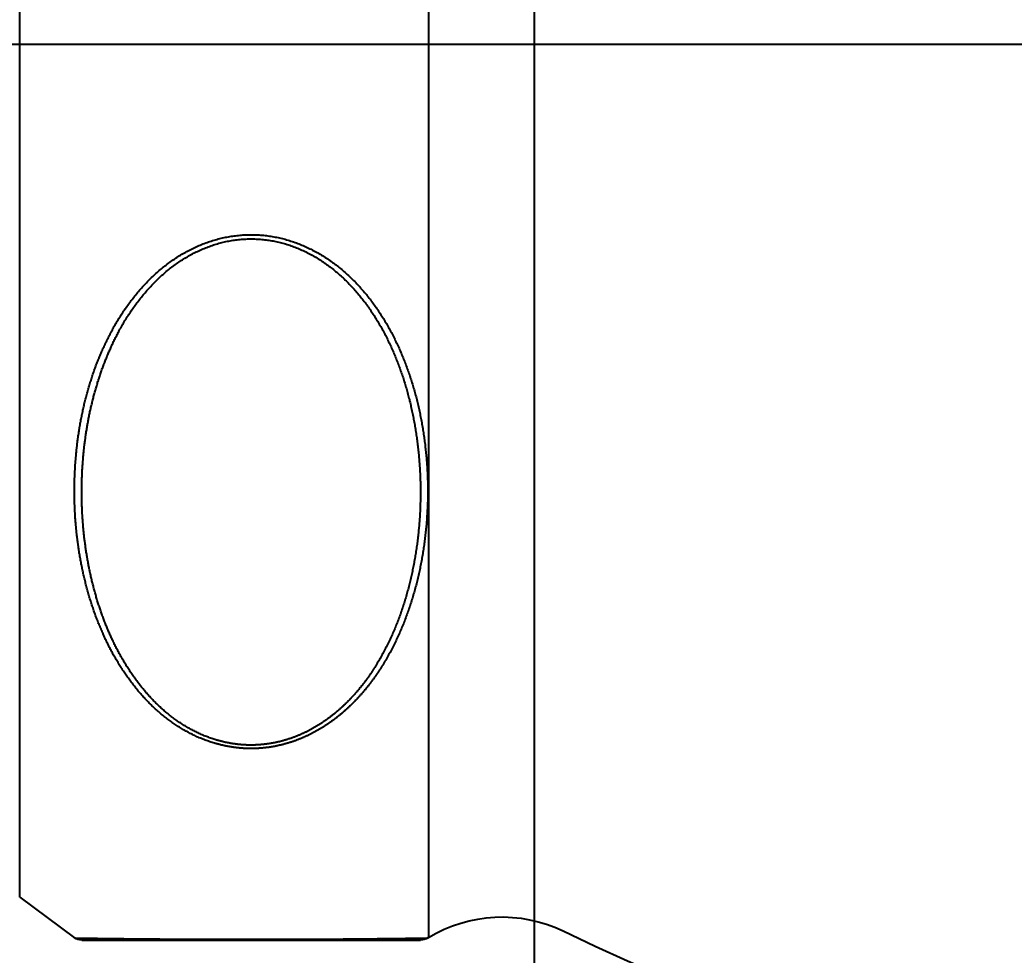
# Model space of a CAD drawing. Header units: millimetres. Extents: x 0 to 5600, y -67 to 2530.
# Drawn here: x 4110.38 to 4132.03, y 910.37 to 930.73 of the extents above; entities that cross this region are included whole.
import ezdxf
from ezdxf.lldxf.tags import DXFTag

# ---------------------------------------------------------------- set-up
doc = ezdxf.new("R2010")
doc.units = ezdxf.units.MM
for name, color, linetype in [('내부선 및 부속', 4, 'Continuous'), ('중심선', 1, 'DASHED'), ('치수선', 7, 'Continuous')]:
    doc.layers.add(name, color=color, linetype=linetype)
doc.styles.add('____', font='')
doc.styles.get('____').set_extended_font_data('굴림')
tags = doc.linetypes.add('DASHDOT', pattern=[70, 31, -13, 13, -13]).pattern_tags.tags
tags[10:11] = [DXFTag(74, 4), DXFTag(75, 0), DXFTag(340, '0'), DXFTag(46, 0.0), DXFTag(50, 0.0), DXFTag(44, 0.0), DXFTag(45, 0.0)]
tags[8:9] = [DXFTag(74, 4), DXFTag(75, 0), DXFTag(340, '0'), DXFTag(46, 0.0), DXFTag(50, 0.0), DXFTag(44, 0.0), DXFTag(45, 0.0)]
tags[6:7] = [DXFTag(74, 4), DXFTag(75, 0), DXFTag(340, '0'), DXFTag(46, 0.0), DXFTag(50, 0.0), DXFTag(44, 0.0), DXFTag(45, 0.0)]
tags[4:5] = [DXFTag(74, 4), DXFTag(75, 0), DXFTag(340, '0'), DXFTag(46, 0.0), DXFTag(50, 0.0), DXFTag(44, 0.0), DXFTag(45, 0.0)]
tags = doc.linetypes.add('DASHED', pattern=[25.72, 12.86, -12.86]).pattern_tags.tags
tags[6:7] = [DXFTag(74, 4), DXFTag(75, 0), DXFTag(340, '0'), DXFTag(46, 0.0), DXFTag(50, 0.0), DXFTag(44, 0.0), DXFTag(45, 0.0)]
tags[4:5] = [DXFTag(74, 4), DXFTag(75, 0), DXFTag(340, '0'), DXFTag(46, 0.0), DXFTag(50, 0.0), DXFTag(44, 0.0), DXFTag(45, 0.0)]
doc.dimstyles.new('MSADIM', dxfattribs={"dimtxt": 33, "dimasz": 17, "dimexe": 10, "dimexo": 7.5, "dimgap": 10, "dimtad": 0, "dimtih": 1, "dimtoh": 1, "dimdec": 0, "dimzin": 1, "dimdsep": 46, "dimtxsty": '____', "dimcen": 11.25, "dimadec": 0, "dimazin": 0, "dimtfac": 1, "dimtdec": 0, "dimtix": 1, "dimtmove": 0, "dimatfit": 3, "dimfxl": 1, "dimtolj": 1, "dimtzin": 1, "dimarcsym": 0})

# ---------------------------------------------------------------- blocks, each defined once
blk = doc.blocks.new('*D10')
at = {"layer": '치수선', "color": 0, "linetype": 'Continuous', "lineweight": -2, "transparency": 16777216}
for p, q in [((3996.713, 930.2), (3855.18, 930.2)), ((3865.18, 913.2), (3865.18, 603.033)), ((3865.18, 247.2), (3865.18, 557.367)), ((4163.713, 230.2), (3855.18, 230.2))]:
    blk.add_line(p, q, dxfattribs=at)
at = {"layer": '치수선', "color": 0, "linetype": 'Continuous', "transparency": 16777216}
for points in [[(3862.347, 913.2), (3868.014, 913.2), (3865.18, 930.2)], [(3862.347, 247.2), (3868.014, 247.2), (3865.18, 230.2)]]:
    blk.add_solid(points, dxfattribs=at)
at = {"layer": '치수선', "color": 0, "linetype": 'Continuous', "transparency": 16777216, "insert": (3865.18, 580.2), "char_height": 25, "attachment_point": 5, "style": '____'}
blk.add_mtext('\\A1;700', dxfattribs=at)

msp = doc.modelspace()

# ---------------------------------------------------------------- linework, layer by layer
at = {"layer": '내부선 및 부속', "linetype": 'Continuous'}
for p, q in [((4119.279, 949.651), (4119.279, 910.75)), ((4110.384, 911.629), (4110.384, 948.771)), ((4121.576, 933.505), (4121.576, 897.864)), ((4110.384, 911.629), (4111.571, 910.74)), ((4111.571, 910.74), (4111.731, 910.738)), ((4111.731, 910.738), (4111.943, 910.734)), ((4118.908, 910.735), (4119.165, 910.739)), ((4119.165, 910.739), (4119.263, 910.74)), ((4119.263, 910.74), (4119.279, 910.75)), ((4111.73, 910.696), (4119.104, 910.696))]:
    msp.add_line(p, q, dxfattribs=at)
at = {"layer": '내부선 및 부속', "linetype": 'Continuous', "flags": 128}
for points in [[(4112.424, 924.03), (4112.44, 924.057), (4112.456, 924.085), (4112.472, 924.113), (4112.488, 924.14), (4112.504, 924.167), (4112.521, 924.195), (4112.538, 924.222), (4112.554, 924.249), (4112.571, 924.276), (4112.589, 924.303), (4112.606, 924.33), (4112.623, 924.356), (4112.641, 924.383), (4112.659, 924.409), (4112.677, 924.436), (4112.695, 924.462), (4112.713, 924.488), (4112.732, 924.514), (4112.751, 924.54), (4112.77, 924.566), (4112.789, 924.591), (4112.808, 924.617), (4112.827, 924.642), (4112.847, 924.667), (4112.867, 924.692), (4112.886, 924.717), (4112.907, 924.742), (4112.927, 924.767), (4112.947, 924.791), (4112.968, 924.816), (4112.989, 924.84), (4113.01, 924.864), (4113.031, 924.888), (4113.052, 924.911), (4113.074, 924.935), (4113.095, 924.959), (4113.117, 924.982), (4113.139, 925.005), (4113.162, 925.028), (4113.184, 925.051), (4113.207, 925.073), (4113.229, 925.096), (4113.252, 925.118), (4113.275, 925.14), (4113.299, 925.162), (4113.322, 925.183), (4113.346, 925.205), (4113.37, 925.226), (4113.394, 925.247), (4113.418, 925.268), (4113.442, 925.289), (4113.467, 925.309), (4113.491, 925.329), (4113.516, 925.349), (4113.541, 925.369), (4113.567, 925.389), (4113.592, 925.408), (4113.618, 925.427), (4113.643, 925.446), (4113.669, 925.465), (4113.695, 925.483), (4113.722, 925.501), (4113.748, 925.519), (4113.775, 925.537), (4113.801, 925.555), (4113.828, 925.572), (4113.855, 925.589), (4113.883, 925.606), (4113.91, 925.622), (4113.938, 925.638), (4113.965, 925.654), (4113.993, 925.67), (4114.021, 925.685), (4114.05, 925.7), (4114.078, 925.715), (4114.106, 925.73), (4114.135, 925.744), (4114.164, 925.758), (4114.193, 925.772), (4114.222, 925.785), (4114.251, 925.798), (4114.28, 925.811), (4114.31, 925.823), (4114.339, 925.836), (4114.369, 925.848), (4114.399, 925.859), (4114.429, 925.87), (4114.459, 925.881), (4114.489, 925.892), (4114.519, 925.902), (4114.55, 925.912), (4114.58, 925.922), (4114.611, 925.931), (4114.642, 925.94), (4114.672, 925.948), (4114.703, 925.957), (4114.734, 925.965), (4114.766, 925.972), (4114.797, 925.979), (4114.828, 925.986), (4114.828, 925.986), (4114.859, 925.993), (4114.891, 925.999), (4114.922, 926.005), (4114.954, 926.01), (4114.986, 926.015), (4115.017, 926.02), (4115.049, 926.024), (4115.081, 926.028), (4115.113, 926.032), (4115.145, 926.035), (4115.176, 926.038), (4115.208, 926.041), (4115.24, 926.043), (4115.272, 926.045), (4115.304, 926.047), (4115.336, 926.048), (4115.368, 926.048), (4115.4, 926.049), (4115.432, 926.049), (4115.464, 926.049), (4115.496, 926.048), (4115.528, 926.047), (4115.56, 926.045), (4115.592, 926.044), (4115.624, 926.041), (4115.656, 926.039), (4115.688, 926.036), (4115.72, 926.033), (4115.752, 926.029), (4115.784, 926.025), (4115.815, 926.021), (4115.847, 926.016), (4115.878, 926.011), (4115.91, 926.005), (4115.941, 925.999), (4115.973, 925.993), (4116.004, 925.987), (4116.036, 925.98), (4116.067, 925.973), (4116.098, 925.965), (4116.129, 925.957), (4116.16, 925.949), (4116.191, 925.94), (4116.221, 925.931), (4116.252, 925.922), (4116.283, 925.912), (4116.313, 925.902), (4116.343, 925.892), (4116.374, 925.882), (4116.404, 925.871), (4116.434, 925.86), (4116.464, 925.848), (4116.493, 925.836), (4116.523, 925.824), (4116.553, 925.812), (4116.582, 925.799), (4116.611, 925.786), (4116.64, 925.773), (4116.669, 925.759), (4116.698, 925.745), (4116.727, 925.731), (4116.755, 925.716), (4116.783, 925.701), (4116.812, 925.686), (4116.84, 925.671), (4116.867, 925.655), (4116.895, 925.639), (4116.923, 925.623), (4116.95, 925.607), (4116.977, 925.59), (4117.004, 925.573), (4117.031, 925.556), (4117.058, 925.538), (4117.085, 925.521), (4117.111, 925.503), (4117.137, 925.484), (4117.164, 925.466), (4117.19, 925.447), (4117.215, 925.428), (4117.241, 925.409), (4117.266, 925.39), (4117.292, 925.37), (4117.317, 925.351), (4117.342, 925.33), (4117.366, 925.31), (4117.391, 925.29), (4117.415, 925.269), (4117.439, 925.248), (4117.463, 925.227), (4117.487, 925.206), (4117.511, 925.185), (4117.534, 925.163), (4117.558, 925.141), (4117.581, 925.119), (4117.604, 925.097), (4117.627, 925.075), (4117.649, 925.052), (4117.672, 925.029), (4117.694, 925.006), (4117.716, 924.983), (4117.716, 924.983), (4117.738, 924.96), (4117.759, 924.937), (4117.781, 924.913), (4117.802, 924.889), (4117.823, 924.865), (4117.844, 924.841), (4117.865, 924.817), (4117.886, 924.793), (4117.906, 924.768), (4117.927, 924.744), (4117.947, 924.719), (4117.967, 924.694), (4117.986, 924.669), (4118.006, 924.644), (4118.025, 924.618), (4118.045, 924.593), (4118.064, 924.567), (4118.083, 924.542), (4118.101, 924.516), (4118.12, 924.49), (4118.138, 924.464), (4118.156, 924.438), (4118.174, 924.411), (4118.192, 924.385), (4118.21, 924.358), (4118.227, 924.332), (4118.245, 924.305), (4118.262, 924.278), (4118.279, 924.251), (4118.296, 924.224), (4118.312, 924.197), (4118.329, 924.169), (4118.345, 924.142), (4118.362, 924.115), (4118.378, 924.087), (4118.393, 924.059), (4118.409, 924.032), (4118.425, 924.004), (4118.44, 923.976), (4118.455, 923.948), (4118.47, 923.92), (4118.485, 923.891), (4118.5, 923.863), (4118.514, 923.835), (4118.529, 923.806), (4118.543, 923.778), (4118.557, 923.749), (4118.571, 923.72), (4118.585, 923.692), (4118.598, 923.663), (4118.612, 923.634), (4118.625, 923.605), (4118.638, 923.576), (4118.651, 923.547), (4118.664, 923.518), (4118.677, 923.488), (4118.69, 923.459), (4118.702, 923.43), (4118.714, 923.4), (4118.726, 923.371), (4118.738, 923.341), (4118.75, 923.311), (4118.762, 923.282), (4118.773, 923.252), (4118.785, 923.222), (4118.796, 923.192), (4118.807, 923.162), (4118.818, 923.132), (4118.829, 923.102), (4118.839, 923.072), (4118.85, 923.042), (4118.86, 923.012), (4118.87, 922.981), (4118.881, 922.951), (4118.89, 922.921), (4118.9, 922.89), (4118.91, 922.86), (4118.919, 922.829), (4118.929, 922.799), (4118.938, 922.768), (4118.947, 922.738), (4118.956, 922.707), (4118.965, 922.676), (4118.974, 922.645), (4118.982, 922.615), (4118.991, 922.584), (4118.999, 922.553), (4119.007, 922.522), (4119.015, 922.491), (4119.023, 922.46), (4119.031, 922.429), (4119.038, 922.398), (4119.046, 922.367), (4119.053, 922.336), (4119.06, 922.305), (4119.067, 922.273), (4119.074, 922.242), (4119.081, 922.211), (4119.088, 922.18), (4119.094, 922.148), (4119.094, 922.148), (4119.101, 922.117), (4119.107, 922.086), (4119.113, 922.054), (4119.119, 922.023), (4119.125, 921.992), (4119.131, 921.96), (4119.137, 921.929), (4119.142, 921.897), (4119.148, 921.866), (4119.153, 921.834), (4119.158, 921.803), (4119.163, 921.771), (4119.168, 921.74), (4119.173, 921.708), (4119.177, 921.676), (4119.182, 921.645), (4119.186, 921.613), (4119.191, 921.581), (4119.195, 921.55), (4119.199, 921.518), (4119.203, 921.486), (4119.206, 921.455), (4119.21, 921.423), (4119.214, 921.391), (4119.217, 921.36), (4119.22, 921.328), (4119.224, 921.296), (4119.227, 921.264), (4119.23, 921.233), (4119.232, 921.201), (4119.235, 921.169), (4119.238, 921.137), (4119.24, 921.105), (4119.242, 921.074), (4119.245, 921.042), (4119.247, 921.01), (4119.249, 920.978), (4119.25, 920.946), (4119.252, 920.914), (4119.254, 920.882), (4119.255, 920.851), (4119.257, 920.819), (4119.258, 920.787), (4119.259, 920.755), (4119.26, 920.723), (4119.261, 920.691), (4119.262, 920.659), (4119.262, 920.627), (4119.263, 920.595), (4119.263, 920.564), (4119.263, 920.532), (4119.263, 920.5), (4119.264, 920.468), (4119.263, 920.436), (4119.263, 920.404), (4119.263, 920.372), (4119.263, 920.34), (4119.262, 920.308), (4119.261, 920.277), (4119.261, 920.245), (4119.26, 920.213), (4119.259, 920.181), (4119.257, 920.149), (4119.256, 920.117), (4119.255, 920.085), (4119.253, 920.053), (4119.252, 920.022), (4119.25, 919.99), (4119.248, 919.958), (4119.246, 919.926), (4119.244, 919.894), (4119.242, 919.862), (4119.24, 919.831), (4119.237, 919.799), (4119.235, 919.767), (4119.232, 919.735), (4119.229, 919.703), (4119.226, 919.672), (4119.223, 919.64), (4119.22, 919.608), (4119.217, 919.576), (4119.213, 919.545), (4119.21, 919.513), (4119.206, 919.481), (4119.202, 919.45), (4119.199, 919.418), (4119.194, 919.386), (4119.19, 919.355), (4119.186, 919.323), (4119.182, 919.291), (4119.177, 919.26), (4119.173, 919.228), (4119.168, 919.197), (4119.163, 919.165), (4119.158, 919.134), (4119.153, 919.102), (4119.147, 919.071), (4119.142, 919.039), (4119.136, 919.008), (4119.131, 918.976), (4119.131, 918.976), (4119.125, 918.945), (4119.119, 918.914), (4119.113, 918.882), (4119.107, 918.851), (4119.101, 918.82), (4119.094, 918.788), (4119.088, 918.757), (4119.081, 918.726), (4119.074, 918.695), (4119.067, 918.664), (4119.06, 918.632), (4119.053, 918.601), (4119.046, 918.57), (4119.038, 918.539), (4119.03, 918.508), (4119.023, 918.477), (4119.015, 918.446), (4119.007, 918.415), (4118.999, 918.384), (4118.99, 918.353), (4118.982, 918.322), (4118.973, 918.292), (4118.965, 918.261), (4118.956, 918.23), (4118.947, 918.199), (4118.938, 918.168), (4118.929, 918.138), (4118.919, 918.107), (4118.91, 918.077), (4118.9, 918.046), (4118.89, 918.016), (4118.881, 917.985), (4118.87, 917.955), (4118.86, 917.924), (4118.85, 917.894), (4118.839, 917.864), (4118.829, 917.833), (4118.818, 917.803), (4118.807, 917.773), (4118.796, 917.743), (4118.785, 917.713), (4118.774, 917.683), (4118.762, 917.653), (4118.75, 917.623), (4118.739, 917.594), (4118.727, 917.564), (4118.715, 917.534), (4118.702, 917.505), (4118.69, 917.475), (4118.678, 917.446), (4118.665, 917.416), (4118.652, 917.387), (4118.639, 917.358), (4118.626, 917.329), (4118.613, 917.3), (4118.599, 917.271), (4118.586, 917.242), (4118.572, 917.213), (4118.558, 917.184), (4118.544, 917.155), (4118.53, 917.127), (4118.516, 917.098), (4118.501, 917.07), (4118.486, 917.041), (4118.472, 917.013), (4118.457, 916.985), (4118.442, 916.957), (4118.426, 916.929), (4118.411, 916.901), (4118.395, 916.873), (4118.38, 916.845), (4118.364, 916.818), (4118.348, 916.79), (4118.331, 916.763), (4118.315, 916.735), (4118.298, 916.708), (4118.282, 916.681), (4118.265, 916.654), (4118.248, 916.627), (4118.248, 916.627)], [(4112.548, 923.963), (4112.563, 923.99), (4112.578, 924.018), (4112.594, 924.045), (4112.609, 924.072), (4112.625, 924.099), (4112.64, 924.125), (4112.656, 924.152), (4112.672, 924.179), (4112.689, 924.205), (4112.705, 924.232), (4112.721, 924.258), (4112.738, 924.285), (4112.755, 924.311), (4112.772, 924.337), (4112.789, 924.363), (4112.807, 924.389), (4112.824, 924.414), (4112.842, 924.44), (4112.86, 924.466), (4112.878, 924.491), (4112.896, 924.516), (4112.915, 924.541), (4112.933, 924.566), (4112.952, 924.591), (4112.971, 924.616), (4112.99, 924.641), (4113.009, 924.665), (4113.029, 924.689), (4113.048, 924.714), (4113.068, 924.738), (4113.088, 924.762), (4113.108, 924.786), (4113.128, 924.809), (4113.149, 924.833), (4113.169, 924.856), (4113.19, 924.879), (4113.211, 924.902), (4113.232, 924.925), (4113.254, 924.948), (4113.275, 924.97), (4113.297, 924.993), (4113.319, 925.015), (4113.341, 925.037), (4113.363, 925.059), (4113.386, 925.081), (4113.408, 925.102), (4113.431, 925.123), (4113.454, 925.144), (4113.477, 925.165), (4113.5, 925.186), (4113.524, 925.207), (4113.548, 925.227), (4113.571, 925.247), (4113.595, 925.267), (4113.62, 925.287), (4113.644, 925.306), (4113.668, 925.325), (4113.693, 925.344), (4113.718, 925.363), (4113.743, 925.382), (4113.768, 925.4), (4113.794, 925.418), (4113.819, 925.436), (4113.845, 925.454), (4113.871, 925.471), (4113.897, 925.488), (4113.923, 925.505), (4113.95, 925.522), (4113.976, 925.538), (4114.003, 925.554), (4114.03, 925.57), (4114.057, 925.586), (4114.084, 925.601), (4114.112, 925.616), (4114.139, 925.631), (4114.167, 925.645), (4114.195, 925.66), (4114.223, 925.674), (4114.251, 925.687), (4114.279, 925.701), (4114.307, 925.714), (4114.336, 925.726), (4114.365, 925.739), (4114.393, 925.751), (4114.422, 925.763), (4114.451, 925.774), (4114.481, 925.785), (4114.51, 925.796), (4114.539, 925.806), (4114.569, 925.817), (4114.599, 925.826), (4114.628, 925.836), (4114.658, 925.845), (4114.688, 925.854), (4114.718, 925.862), (4114.749, 925.87), (4114.779, 925.878), (4114.809, 925.885), (4114.84, 925.892), (4114.87, 925.899), (4114.87, 925.899), (4114.901, 925.905), (4114.932, 925.911), (4114.963, 925.917), (4114.993, 925.922), (4115.024, 925.927), (4115.055, 925.932), (4115.086, 925.936), (4115.117, 925.94), (4115.149, 925.943), (4115.18, 925.946), (4115.211, 925.949), (4115.242, 925.951), (4115.273, 925.953), (4115.305, 925.955), (4115.336, 925.956), (4115.367, 925.957), (4115.398, 925.957), (4115.43, 925.957), (4115.461, 925.957), (4115.492, 925.956), (4115.524, 925.955), (4115.555, 925.954), (4115.586, 925.952), (4115.617, 925.95), (4115.648, 925.947), (4115.679, 925.944), (4115.711, 925.941), (4115.742, 925.937), (4115.773, 925.933), (4115.803, 925.929), (4115.834, 925.924), (4115.865, 925.918), (4115.896, 925.913), (4115.927, 925.907), (4115.957, 925.901), (4115.988, 925.894), (4116.018, 925.887), (4116.049, 925.88), (4116.079, 925.872), (4116.109, 925.864), (4116.139, 925.855), (4116.169, 925.847), (4116.199, 925.838), (4116.229, 925.828), (4116.259, 925.818), (4116.288, 925.808), (4116.318, 925.798), (4116.347, 925.787), (4116.377, 925.776), (4116.406, 925.765), (4116.435, 925.753), (4116.464, 925.741), (4116.492, 925.729), (4116.521, 925.716), (4116.549, 925.703), (4116.578, 925.69), (4116.606, 925.676), (4116.634, 925.663), (4116.662, 925.649), (4116.69, 925.634), (4116.717, 925.619), (4116.745, 925.604), (4116.772, 925.589), (4116.799, 925.574), (4116.826, 925.558), (4116.852, 925.542), (4116.879, 925.526), (4116.906, 925.509), (4116.932, 925.492), (4116.958, 925.475), (4116.984, 925.458), (4117.01, 925.44), (4117.035, 925.422), (4117.061, 925.404), (4117.086, 925.386), (4117.111, 925.367), (4117.136, 925.349), (4117.161, 925.33), (4117.185, 925.31), (4117.21, 925.291), (4117.234, 925.271), (4117.258, 925.251), (4117.282, 925.231), (4117.306, 925.211), (4117.329, 925.19), (4117.352, 925.17), (4117.376, 925.149), (4117.399, 925.128), (4117.421, 925.107), (4117.444, 925.085), (4117.467, 925.063), (4117.489, 925.042), (4117.511, 925.02), (4117.533, 924.998), (4117.555, 924.975), (4117.576, 924.953), (4117.598, 924.93), (4117.619, 924.907), (4117.64, 924.884), (4117.661, 924.861), (4117.661, 924.861), (4117.681, 924.838), (4117.702, 924.814), (4117.722, 924.791), (4117.742, 924.767), (4117.762, 924.743), (4117.782, 924.719), (4117.802, 924.695), (4117.821, 924.671), (4117.84, 924.646), (4117.86, 924.621), (4117.879, 924.597), (4117.897, 924.572), (4117.916, 924.547), (4117.934, 924.522), (4117.953, 924.497), (4117.971, 924.471), (4117.989, 924.446), (4118.006, 924.42), (4118.024, 924.394), (4118.041, 924.369), (4118.059, 924.343), (4118.076, 924.317), (4118.093, 924.29), (4118.109, 924.264), (4118.126, 924.238), (4118.142, 924.211), (4118.159, 924.185), (4118.175, 924.158), (4118.191, 924.132), (4118.206, 924.105), (4118.222, 924.078), (4118.238, 924.051), (4118.253, 924.024), (4118.268, 923.996), (4118.283, 923.969), (4118.298, 923.942), (4118.312, 923.914), (4118.327, 923.887), (4118.341, 923.859), (4118.356, 923.831), (4118.37, 923.804), (4118.384, 923.776), (4118.397, 923.748), (4118.411, 923.72), (4118.424, 923.692), (4118.438, 923.664), (4118.451, 923.635), (4118.464, 923.607), (4118.477, 923.579), (4118.489, 923.55), (4118.502, 923.522), (4118.514, 923.493), (4118.527, 923.465), (4118.539, 923.436), (4118.551, 923.407), (4118.563, 923.379), (4118.574, 923.35), (4118.586, 923.321), (4118.597, 923.292), (4118.609, 923.263), (4118.62, 923.234), (4118.631, 923.205), (4118.642, 923.175), (4118.652, 923.146), (4118.663, 923.117), (4118.673, 923.087), (4118.684, 923.058), (4118.694, 923.029), (4118.704, 922.999), (4118.714, 922.97), (4118.724, 922.94), (4118.733, 922.91), (4118.743, 922.881), (4118.752, 922.851), (4118.761, 922.821), (4118.77, 922.791), (4118.779, 922.761), (4118.788, 922.731), (4118.797, 922.701), (4118.806, 922.671), (4118.814, 922.641), (4118.822, 922.611), (4118.83, 922.581), (4118.838, 922.551), (4118.846, 922.521), (4118.854, 922.491), (4118.862, 922.46), (4118.869, 922.43), (4118.877, 922.4), (4118.884, 922.37), (4118.891, 922.339), (4118.898, 922.309), (4118.905, 922.278), (4118.912, 922.248), (4118.919, 922.217), (4118.925, 922.187), (4118.932, 922.156), (4118.938, 922.126), (4118.944, 922.095), (4118.95, 922.065), (4118.95, 922.065), (4118.956, 922.034), (4118.962, 922.003), (4118.968, 921.973), (4118.973, 921.942), (4118.979, 921.911), (4118.984, 921.88), (4118.989, 921.85), (4118.994, 921.819), (4118.999, 921.788), (4119.004, 921.757), (4119.009, 921.726), (4119.013, 921.696), (4119.018, 921.665), (4119.022, 921.634), (4119.027, 921.603), (4119.031, 921.572), (4119.035, 921.541), (4119.039, 921.51), (4119.043, 921.479), (4119.046, 921.448), (4119.05, 921.417), (4119.053, 921.387), (4119.057, 921.356), (4119.06, 921.325), (4119.063, 921.294), (4119.066, 921.263), (4119.069, 921.232), (4119.072, 921.201), (4119.074, 921.169), (4119.077, 921.138), (4119.079, 921.107), (4119.082, 921.076), (4119.084, 921.045), (4119.086, 921.014), (4119.088, 920.983), (4119.09, 920.952), (4119.092, 920.921), (4119.093, 920.89), (4119.095, 920.859), (4119.096, 920.828), (4119.098, 920.796), (4119.099, 920.765), (4119.1, 920.734), (4119.101, 920.703), (4119.102, 920.672), (4119.102, 920.641), (4119.103, 920.61), (4119.103, 920.579), (4119.104, 920.547), (4119.104, 920.516), (4119.104, 920.485), (4119.104, 920.454), (4119.104, 920.423), (4119.104, 920.392), (4119.104, 920.361), (4119.104, 920.33), (4119.103, 920.298), (4119.102, 920.267), (4119.102, 920.236), (4119.101, 920.205), (4119.1, 920.174), (4119.099, 920.143), (4119.098, 920.112), (4119.097, 920.081), (4119.095, 920.049), (4119.094, 920.018), (4119.092, 919.987), (4119.09, 919.956), (4119.089, 919.925), (4119.087, 919.894), (4119.085, 919.863), (4119.082, 919.832), (4119.08, 919.801), (4119.078, 919.77), (4119.075, 919.739), (4119.073, 919.708), (4119.07, 919.677), (4119.067, 919.646), (4119.064, 919.615), (4119.061, 919.584), (4119.058, 919.553), (4119.055, 919.522), (4119.051, 919.491), (4119.048, 919.46), (4119.044, 919.429), (4119.04, 919.398), (4119.037, 919.367), (4119.033, 919.336), (4119.029, 919.305), (4119.024, 919.275), (4119.02, 919.244), (4119.016, 919.213), (4119.011, 919.182), (4119.006, 919.151), (4119.001, 919.12), (4118.997, 919.09), (4118.991, 919.059), (4118.986, 919.028), (4118.981, 918.998), (4118.976, 918.967), (4118.976, 918.967), (4118.97, 918.936), (4118.964, 918.906), (4118.959, 918.875), (4118.953, 918.844), (4118.947, 918.814), (4118.941, 918.783), (4118.934, 918.753), (4118.928, 918.722), (4118.921, 918.692), (4118.915, 918.661), (4118.908, 918.631), (4118.901, 918.6), (4118.894, 918.57), (4118.887, 918.54), (4118.88, 918.509), (4118.872, 918.479), (4118.865, 918.449), (4118.857, 918.418), (4118.849, 918.388), (4118.841, 918.358), (4118.833, 918.328), (4118.825, 918.298), (4118.817, 918.267), (4118.808, 918.237), (4118.8, 918.207), (4118.791, 918.177), (4118.782, 918.147), (4118.774, 918.117), (4118.764, 918.087), (4118.755, 918.057), (4118.746, 918.028), (4118.736, 917.998), (4118.727, 917.968), (4118.717, 917.938), (4118.707, 917.909), (4118.697, 917.879), (4118.687, 917.849), (4118.677, 917.82), (4118.666, 917.79), (4118.656, 917.761), (4118.645, 917.732), (4118.634, 917.702), (4118.623, 917.673), (4118.612, 917.644), (4118.601, 917.615), (4118.59, 917.586), (4118.578, 917.557), (4118.566, 917.528), (4118.554, 917.499), (4118.543, 917.47), (4118.53, 917.441), (4118.518, 917.412), (4118.506, 917.384), (4118.493, 917.355), (4118.481, 917.327), (4118.468, 917.298), (4118.455, 917.27), (4118.442, 917.242), (4118.428, 917.213), (4118.415, 917.185), (4118.401, 917.157), (4118.388, 917.129), (4118.374, 917.101), (4118.36, 917.073), (4118.345, 917.046), (4118.331, 917.018), (4118.317, 916.99), (4118.302, 916.963), (4118.287, 916.936), (4118.272, 916.908), (4118.257, 916.881), (4118.242, 916.854), (4118.226, 916.827), (4118.211, 916.8), (4118.195, 916.773), (4118.179, 916.746), (4118.163, 916.72), (4118.147, 916.693), (4118.131, 916.667), (4118.131, 916.667)], [(4114.62, 914.98), (4114.594, 914.988), (4114.568, 914.996), (4114.542, 915.004), (4114.516, 915.013), (4114.491, 915.022), (4114.465, 915.031), (4114.44, 915.04), (4114.414, 915.049), (4114.389, 915.059), (4114.364, 915.069), (4114.338, 915.079), (4114.313, 915.09), (4114.288, 915.1), (4114.263, 915.111), (4114.239, 915.122), (4114.214, 915.134), (4114.189, 915.145), (4114.165, 915.157), (4114.14, 915.169), (4114.116, 915.181), (4114.092, 915.193), (4114.068, 915.206), (4114.044, 915.219), (4114.02, 915.232), (4113.996, 915.245), (4113.972, 915.258), (4113.949, 915.272), (4113.925, 915.285), (4113.902, 915.299), (4113.879, 915.313), (4113.856, 915.328), (4113.833, 915.342), (4113.81, 915.357), (4113.787, 915.372), (4113.765, 915.387), (4113.742, 915.402), (4113.72, 915.417), (4113.697, 915.433), (4113.675, 915.449), (4113.653, 915.465), (4113.631, 915.481), (4113.61, 915.497), (4113.588, 915.513), (4113.567, 915.53), (4113.545, 915.547), (4113.524, 915.564), (4113.503, 915.581), (4113.482, 915.598), (4113.461, 915.615), (4113.44, 915.633), (4113.42, 915.65), (4113.399, 915.668), (4113.379, 915.686), (4113.358, 915.704), (4113.338, 915.722), (4113.318, 915.741), (4113.298, 915.759), (4113.279, 915.778), (4113.259, 915.797), (4113.24, 915.816), (4113.22, 915.835), (4113.201, 915.854), (4113.182, 915.873), (4113.163, 915.893), (4113.144, 915.912), (4113.125, 915.932), (4113.107, 915.952), (4113.088, 915.972), (4113.07, 915.992), (4113.052, 916.012), (4113.034, 916.032), (4113.016, 916.053), (4112.998, 916.073), (4112.98, 916.094), (4112.962, 916.115), (4112.945, 916.135), (4112.928, 916.156), (4112.91, 916.177), (4112.893, 916.199), (4112.876, 916.22), (4112.859, 916.241), (4112.843, 916.263), (4112.826, 916.284), (4112.81, 916.306), (4112.793, 916.328), (4112.777, 916.35), (4112.761, 916.372), (4112.745, 916.394), (4112.729, 916.416), (4112.713, 916.438), (4112.698, 916.461), (4112.682, 916.483), (4112.667, 916.505), (4112.652, 916.528), (4112.636, 916.551), (4112.621, 916.573), (4112.607, 916.596), (4112.592, 916.619), (4112.577, 916.642), (4112.563, 916.665), (4112.563, 916.665), (4112.548, 916.688), (4112.534, 916.711), (4112.52, 916.735), (4112.506, 916.758), (4112.492, 916.781), (4112.478, 916.805), (4112.465, 916.828), (4112.451, 916.852), (4112.438, 916.875), (4112.424, 916.899), (4112.411, 916.923), (4112.398, 916.947), (4112.385, 916.971), (4112.372, 916.995), (4112.36, 917.019), (4112.347, 917.043), (4112.335, 917.067), (4112.322, 917.091), (4112.31, 917.115), (4112.298, 917.14), (4112.286, 917.164), (4112.274, 917.188), (4112.262, 917.213), (4112.251, 917.237), (4112.239, 917.262), (4112.228, 917.286), (4112.216, 917.311), (4112.205, 917.336), (4112.194, 917.361), (4112.183, 917.385), (4112.172, 917.41), (4112.161, 917.435), (4112.151, 917.46), (4112.14, 917.485), (4112.13, 917.51), (4112.119, 917.535), (4112.109, 917.561), (4112.099, 917.586), (4112.089, 917.611), (4112.079, 917.636), (4112.069, 917.662), (4112.06, 917.687), (4112.05, 917.712), (4112.04, 917.738), (4112.031, 917.763), (4112.022, 917.789), (4112.013, 917.814), (4112.003, 917.84), (4111.994, 917.865), (4111.986, 917.891), (4111.977, 917.917), (4111.968, 917.942), (4111.96, 917.968), (4111.951, 917.994), (4111.943, 918.02), (4111.934, 918.046), (4111.926, 918.072), (4111.918, 918.097), (4111.91, 918.123), (4111.902, 918.149), (4111.895, 918.175), (4111.887, 918.201), (4111.879, 918.227), (4111.872, 918.254), (4111.864, 918.28), (4111.857, 918.306), (4111.85, 918.332), (4111.843, 918.358), (4111.836, 918.384), (4111.829, 918.411), (4111.822, 918.437), (4111.815, 918.463), (4111.809, 918.489), (4111.802, 918.516), (4111.796, 918.542), (4111.79, 918.569), (4111.783, 918.595), (4111.777, 918.621), (4111.771, 918.648), (4111.765, 918.674), (4111.759, 918.701), (4111.754, 918.727), (4111.748, 918.754), (4111.742, 918.781), (4111.737, 918.807), (4111.731, 918.834), (4111.726, 918.86), (4111.721, 918.887), (4111.716, 918.914), (4111.711, 918.94), (4111.706, 918.967), (4111.701, 918.994), (4111.696, 919.02), (4111.692, 919.047), (4111.687, 919.074), (4111.683, 919.101), (4111.678, 919.127), (4111.674, 919.154), (4111.67, 919.181), (4111.666, 919.208), (4111.666, 919.208), (4111.662, 919.235), (4111.658, 919.261), (4111.654, 919.288), (4111.65, 919.315), (4111.646, 919.342), (4111.643, 919.369), (4111.639, 919.396), (4111.636, 919.423), (4111.632, 919.45), (4111.629, 919.477), (4111.626, 919.504), (4111.623, 919.531), (4111.62, 919.558), (4111.617, 919.585), (4111.614, 919.612), (4111.612, 919.639), (4111.609, 919.666), (4111.607, 919.693), (4111.604, 919.72), (4111.602, 919.747), (4111.6, 919.774), (4111.597, 919.801), (4111.595, 919.828), (4111.593, 919.855), (4111.591, 919.882), (4111.59, 919.909), (4111.588, 919.936), (4111.586, 919.963), (4111.585, 919.99), (4111.583, 920.017), (4111.582, 920.044), (4111.58, 920.071), (4111.579, 920.099), (4111.578, 920.126), (4111.577, 920.153), (4111.576, 920.18), (4111.575, 920.207), (4111.574, 920.234), (4111.574, 920.261), (4111.573, 920.288), (4111.573, 920.315), (4111.572, 920.343), (4111.572, 920.37), (4111.571, 920.397), (4111.571, 920.424), (4111.571, 920.451), (4111.571, 920.478), (4111.571, 920.505), (4111.571, 920.533), (4111.572, 920.56), (4111.572, 920.587), (4111.572, 920.614), (4111.573, 920.641), (4111.573, 920.668), (4111.574, 920.695), (4111.575, 920.722), (4111.576, 920.75), (4111.577, 920.777), (4111.578, 920.804), (4111.579, 920.831), (4111.58, 920.858), (4111.581, 920.885), (4111.582, 920.912), (4111.584, 920.939), (4111.585, 920.966), (4111.587, 920.993), (4111.589, 921.02), (4111.591, 921.048), (4111.592, 921.075), (4111.594, 921.102), (4111.597, 921.129), (4111.599, 921.156), (4111.601, 921.183), (4111.603, 921.21), (4111.606, 921.237), (4111.608, 921.264), (4111.611, 921.291), (4111.613, 921.318), (4111.616, 921.345), (4111.619, 921.372), (4111.622, 921.399), (4111.625, 921.426), (4111.628, 921.453), (4111.631, 921.48), (4111.634, 921.507), (4111.638, 921.534), (4111.641, 921.56), (4111.645, 921.587), (4111.649, 921.614), (4111.652, 921.641), (4111.656, 921.668), (4111.66, 921.695), (4111.664, 921.722), (4111.668, 921.748), (4111.672, 921.775), (4111.677, 921.802), (4111.681, 921.829), (4111.685, 921.856), (4111.69, 921.882), (4111.694, 921.909), (4111.694, 921.909), (4111.699, 921.936), (4111.704, 921.962), (4111.709, 921.989), (4111.714, 922.016), (4111.719, 922.042), (4111.724, 922.069), (4111.729, 922.096), (4111.735, 922.122), (4111.74, 922.149), (4111.746, 922.175), (4111.752, 922.202), (4111.757, 922.229), (4111.763, 922.255), (4111.769, 922.281), (4111.775, 922.308), (4111.781, 922.334), (4111.787, 922.361), (4111.794, 922.387), (4111.8, 922.414), (4111.807, 922.44), (4111.813, 922.466), (4111.82, 922.492), (4111.827, 922.519), (4111.834, 922.545), (4111.841, 922.571), (4111.848, 922.597), (4111.855, 922.624), (4111.862, 922.65), (4111.87, 922.676), (4111.877, 922.702), (4111.885, 922.728), (4111.893, 922.754), (4111.9, 922.78), (4111.908, 922.806), (4111.916, 922.832), (4111.924, 922.858), (4111.933, 922.884), (4111.941, 922.91), (4111.949, 922.936), (4111.958, 922.961), (4111.966, 922.987), (4111.975, 923.013), (4111.984, 923.039), (4111.993, 923.064), (4112.002, 923.09), (4112.011, 923.116), (4112.02, 923.141), (4112.029, 923.167), (4112.039, 923.192), (4112.048, 923.218), (4112.058, 923.243), (4112.068, 923.268), (4112.078, 923.294), (4112.088, 923.319), (4112.098, 923.344), (4112.108, 923.369), (4112.118, 923.394), (4112.129, 923.42), (4112.139, 923.445), (4112.15, 923.47), (4112.16, 923.495), (4112.171, 923.519), (4112.182, 923.544), (4112.193, 923.569), (4112.204, 923.594), (4112.216, 923.619), (4112.227, 923.643), (4112.239, 923.668), (4112.25, 923.692), (4112.262, 923.717), (4112.274, 923.741), (4112.286, 923.766), (4112.298, 923.79), (4112.31, 923.814), (4112.322, 923.838), (4112.335, 923.863), (4112.347, 923.887), (4112.36, 923.911), (4112.372, 923.935), (4112.385, 923.958), (4112.398, 923.982), (4112.411, 924.006), (4112.424, 924.03), (4112.424, 924.03)], [(4114.653, 915.054), (4114.629, 915.061), (4114.606, 915.068), (4114.583, 915.076), (4114.559, 915.084), (4114.536, 915.092), (4114.513, 915.1), (4114.49, 915.108), (4114.467, 915.117), (4114.444, 915.126), (4114.421, 915.135), (4114.399, 915.144), (4114.376, 915.154), (4114.353, 915.163), (4114.331, 915.173), (4114.308, 915.183), (4114.286, 915.193), (4114.264, 915.204), (4114.242, 915.214), (4114.219, 915.225), (4114.197, 915.236), (4114.175, 915.247), (4114.154, 915.258), (4114.132, 915.27), (4114.11, 915.282), (4114.089, 915.293), (4114.067, 915.305), (4114.046, 915.318), (4114.025, 915.33), (4114.003, 915.342), (4113.982, 915.355), (4113.961, 915.368), (4113.941, 915.381), (4113.92, 915.394), (4113.899, 915.407), (4113.879, 915.421), (4113.858, 915.434), (4113.838, 915.448), (4113.818, 915.462), (4113.798, 915.476), (4113.778, 915.49), (4113.758, 915.505), (4113.738, 915.519), (4113.718, 915.534), (4113.699, 915.549), (4113.679, 915.564), (4113.66, 915.579), (4113.64, 915.594), (4113.621, 915.609), (4113.602, 915.625), (4113.583, 915.64), (4113.564, 915.656), (4113.546, 915.672), (4113.527, 915.688), (4113.509, 915.704), (4113.49, 915.72), (4113.472, 915.736), (4113.454, 915.753), (4113.436, 915.77), (4113.418, 915.786), (4113.4, 915.803), (4113.382, 915.82), (4113.364, 915.837), (4113.347, 915.854), (4113.329, 915.872), (4113.312, 915.889), (4113.295, 915.906), (4113.278, 915.924), (4113.261, 915.942), (4113.244, 915.96), (4113.227, 915.978), (4113.211, 915.996), (4113.194, 916.014), (4113.178, 916.032), (4113.161, 916.05), (4113.145, 916.069), (4113.129, 916.087), (4113.113, 916.106), (4113.097, 916.124), (4113.081, 916.143), (4113.066, 916.162), (4113.05, 916.181), (4113.035, 916.2), (4113.019, 916.219), (4113.004, 916.238), (4112.989, 916.258), (4112.974, 916.277), (4112.959, 916.297), (4112.944, 916.316), (4112.929, 916.336), (4112.915, 916.355), (4112.9, 916.375), (4112.886, 916.395), (4112.872, 916.415), (4112.857, 916.435), (4112.843, 916.455), (4112.829, 916.475), (4112.815, 916.495), (4112.802, 916.516), (4112.788, 916.536), (4112.774, 916.557), (4112.774, 916.557), (4112.761, 916.577), (4112.748, 916.598), (4112.734, 916.618), (4112.721, 916.639), (4112.708, 916.66), (4112.695, 916.681), (4112.682, 916.701), (4112.67, 916.722), (4112.657, 916.743), (4112.644, 916.765), (4112.632, 916.786), (4112.62, 916.807), (4112.607, 916.828), (4112.595, 916.849), (4112.583, 916.871), (4112.571, 916.892), (4112.559, 916.914), (4112.548, 916.935), (4112.536, 916.957), (4112.524, 916.978), (4112.513, 917), (4112.501, 917.022), (4112.49, 917.044), (4112.479, 917.065), (4112.468, 917.087), (4112.457, 917.109), (4112.446, 917.131), (4112.435, 917.153), (4112.424, 917.175), (4112.414, 917.198), (4112.403, 917.22), (4112.393, 917.242), (4112.382, 917.264), (4112.372, 917.287), (4112.362, 917.309), (4112.352, 917.331), (4112.342, 917.354), (4112.332, 917.376), (4112.322, 917.399), (4112.313, 917.421), (4112.303, 917.444), (4112.293, 917.467), (4112.284, 917.489), (4112.275, 917.512), (4112.265, 917.535), (4112.256, 917.558), (4112.247, 917.58), (4112.238, 917.603), (4112.229, 917.626), (4112.22, 917.649), (4112.212, 917.672), (4112.203, 917.695), (4112.195, 917.718), (4112.186, 917.741), (4112.178, 917.764), (4112.169, 917.787), (4112.161, 917.81), (4112.153, 917.834), (4112.145, 917.857), (4112.137, 917.88), (4112.129, 917.903), (4112.121, 917.927), (4112.114, 917.95), (4112.106, 917.973), (4112.098, 917.997), (4112.091, 918.02), (4112.084, 918.043), (4112.076, 918.067), (4112.069, 918.09), (4112.062, 918.114), (4112.055, 918.137), (4112.048, 918.161), (4112.041, 918.184), (4112.034, 918.208), (4112.028, 918.232), (4112.021, 918.255), (4112.014, 918.279), (4112.008, 918.303), (4112.002, 918.326), (4111.995, 918.35), (4111.989, 918.374), (4111.983, 918.397), (4111.977, 918.421), (4111.971, 918.445), (4111.965, 918.469), (4111.959, 918.493), (4111.953, 918.516), (4111.948, 918.54), (4111.942, 918.564), (4111.936, 918.588), (4111.931, 918.612), (4111.926, 918.636), (4111.92, 918.66), (4111.915, 918.684), (4111.91, 918.708), (4111.905, 918.732), (4111.9, 918.756), (4111.895, 918.78), (4111.89, 918.804), (4111.885, 918.828), (4111.885, 918.828), (4111.881, 918.852), (4111.876, 918.876), (4111.871, 918.9), (4111.867, 918.924), (4111.863, 918.949), (4111.858, 918.973), (4111.854, 918.997), (4111.85, 919.021), (4111.846, 919.045), (4111.842, 919.069), (4111.838, 919.094), (4111.834, 919.118), (4111.83, 919.142), (4111.826, 919.166), (4111.823, 919.191), (4111.819, 919.215), (4111.816, 919.239), (4111.812, 919.263), (4111.809, 919.288), (4111.806, 919.312), (4111.802, 919.336), (4111.799, 919.361), (4111.796, 919.385), (4111.793, 919.409), (4111.79, 919.434), (4111.787, 919.458), (4111.784, 919.482), (4111.782, 919.507), (4111.779, 919.531), (4111.776, 919.556), (4111.774, 919.58), (4111.771, 919.604), (4111.769, 919.629), (4111.767, 919.653), (4111.765, 919.678), (4111.762, 919.702), (4111.76, 919.727), (4111.758, 919.751), (4111.756, 919.775), (4111.755, 919.8), (4111.753, 919.824), (4111.751, 919.849), (4111.749, 919.873), (4111.748, 919.898), (4111.746, 919.922), (4111.745, 919.947), (4111.743, 919.971), (4111.742, 919.996), (4111.741, 920.02), (4111.74, 920.045), (4111.739, 920.069), (4111.737, 920.094), (4111.737, 920.118), (4111.736, 920.143), (4111.735, 920.167), (4111.734, 920.192), (4111.733, 920.216), (4111.733, 920.241), (4111.732, 920.265), (4111.732, 920.29), (4111.731, 920.314), (4111.731, 920.339), (4111.731, 920.364), (4111.73, 920.388), (4111.73, 920.413), (4111.73, 920.437), (4111.73, 920.462), (4111.73, 920.486), (4111.73, 920.511), (4111.731, 920.535), (4111.731, 920.56), (4111.731, 920.584), (4111.732, 920.609), (4111.732, 920.633), (4111.733, 920.658), (4111.733, 920.682), (4111.734, 920.707), (4111.735, 920.731), (4111.736, 920.756), (4111.737, 920.78), (4111.738, 920.805), (4111.739, 920.83), (4111.74, 920.854), (4111.741, 920.879), (4111.742, 920.903), (4111.743, 920.928), (4111.745, 920.952), (4111.746, 920.976), (4111.748, 921.001), (4111.749, 921.025), (4111.751, 921.05), (4111.753, 921.074), (4111.755, 921.099), (4111.757, 921.123), (4111.759, 921.148), (4111.761, 921.172), (4111.763, 921.197), (4111.765, 921.221), (4111.767, 921.245), (4111.769, 921.27), (4111.769, 921.27), (4111.772, 921.294), (4111.774, 921.319), (4111.777, 921.343), (4111.779, 921.368), (4111.782, 921.392), (4111.785, 921.416), (4111.787, 921.441), (4111.79, 921.465), (4111.793, 921.489), (4111.796, 921.514), (4111.799, 921.538), (4111.803, 921.562), (4111.806, 921.587), (4111.809, 921.611), (4111.812, 921.635), (4111.816, 921.66), (4111.819, 921.684), (4111.823, 921.708), (4111.827, 921.732), (4111.83, 921.757), (4111.834, 921.781), (4111.838, 921.805), (4111.842, 921.829), (4111.846, 921.853), (4111.85, 921.878), (4111.854, 921.902), (4111.859, 921.926), (4111.863, 921.95), (4111.867, 921.974), (4111.872, 921.998), (4111.876, 922.022), (4111.881, 922.047), (4111.886, 922.071), (4111.89, 922.095), (4111.895, 922.119), (4111.9, 922.143), (4111.905, 922.167), (4111.91, 922.191), (4111.915, 922.215), (4111.921, 922.239), (4111.926, 922.263), (4111.931, 922.287), (4111.937, 922.311), (4111.942, 922.334), (4111.948, 922.358), (4111.954, 922.382), (4111.959, 922.406), (4111.965, 922.43), (4111.971, 922.454), (4111.977, 922.477), (4111.983, 922.501), (4111.989, 922.525), (4111.996, 922.549), (4112.002, 922.572), (4112.008, 922.596), (4112.015, 922.62), (4112.021, 922.643), (4112.028, 922.667), (4112.035, 922.691), (4112.042, 922.714), (4112.049, 922.738), (4112.056, 922.761), (4112.063, 922.785), (4112.07, 922.808), (4112.077, 922.832), (4112.084, 922.855), (4112.092, 922.879), (4112.099, 922.902), (4112.107, 922.926), (4112.114, 922.949), (4112.122, 922.972), (4112.13, 922.996), (4112.138, 923.019), (4112.146, 923.042), (4112.154, 923.065), (4112.162, 923.088), (4112.17, 923.112), (4112.178, 923.135), (4112.187, 923.158), (4112.195, 923.181), (4112.204, 923.204), (4112.212, 923.227), (4112.221, 923.25), (4112.23, 923.273), (4112.239, 923.296), (4112.248, 923.319), (4112.257, 923.341), (4112.266, 923.364), (4112.275, 923.387), (4112.285, 923.41), (4112.294, 923.432), (4112.304, 923.455), (4112.313, 923.477), (4112.323, 923.5), (4112.333, 923.523), (4112.343, 923.545), (4112.353, 923.567), (4112.363, 923.59), (4112.373, 923.612), (4112.383, 923.634), (4112.383, 923.634), (4112.394, 923.657), (4112.404, 923.679), (4112.415, 923.701), (4112.425, 923.723), (4112.436, 923.745), (4112.447, 923.767), (4112.458, 923.789), (4112.469, 923.811), (4112.48, 923.833), (4112.491, 923.855), (4112.502, 923.877), (4112.514, 923.898), (4112.525, 923.92), (4112.537, 923.942), (4112.548, 923.963), (4112.548, 923.963)], [(4118.248, 916.627), (4118.24, 916.615), (4118.232, 916.602), (4118.224, 916.589), (4118.215, 916.577), (4118.207, 916.565), (4118.199, 916.552), (4118.191, 916.54), (4118.182, 916.527), (4118.174, 916.515), (4118.166, 916.502), (4118.157, 916.49), (4118.149, 916.478), (4118.14, 916.466), (4118.132, 916.453), (4118.123, 916.441), (4118.115, 916.429), (4118.106, 916.417), (4118.097, 916.404), (4118.089, 916.392), (4118.08, 916.38), (4118.071, 916.368), (4118.062, 916.356), (4118.054, 916.344), (4118.045, 916.332), (4118.036, 916.32), (4118.027, 916.308), (4118.018, 916.296), (4118.009, 916.284), (4118, 916.272), (4117.99, 916.261), (4117.981, 916.249), (4117.972, 916.237), (4117.963, 916.225), (4117.953, 916.214), (4117.944, 916.202), (4117.935, 916.19), (4117.925, 916.179), (4117.916, 916.167), (4117.906, 916.155), (4117.897, 916.144), (4117.887, 916.132), (4117.878, 916.121), (4117.868, 916.11), (4117.858, 916.098), (4117.849, 916.087), (4117.839, 916.075), (4117.829, 916.064), (4117.819, 916.053), (4117.81, 916.042), (4117.8, 916.03), (4117.79, 916.019), (4117.78, 916.008), (4117.77, 915.997), (4117.76, 915.986), (4117.749, 915.975), (4117.739, 915.964), (4117.729, 915.953), (4117.719, 915.942), (4117.709, 915.931), (4117.698, 915.92), (4117.688, 915.909), (4117.678, 915.899), (4117.667, 915.888), (4117.657, 915.877), (4117.646, 915.867), (4117.636, 915.856), (4117.625, 915.845), (4117.614, 915.835), (4117.604, 915.824), (4117.593, 915.814), (4117.582, 915.803), (4117.572, 915.793), (4117.561, 915.783), (4117.55, 915.772), (4117.539, 915.762), (4117.528, 915.752), (4117.517, 915.742), (4117.506, 915.731), (4117.495, 915.721), (4117.484, 915.711), (4117.473, 915.701), (4117.461, 915.691), (4117.45, 915.681), (4117.439, 915.671), (4117.428, 915.662), (4117.416, 915.652), (4117.405, 915.642), (4117.394, 915.632), (4117.382, 915.623), (4117.371, 915.613), (4117.359, 915.603), (4117.348, 915.594), (4117.336, 915.584), (4117.324, 915.575), (4117.313, 915.566), (4117.301, 915.556), (4117.289, 915.547), (4117.277, 915.538), (4117.266, 915.528), (4117.254, 915.519), (4117.254, 915.519), (4117.242, 915.51), (4117.23, 915.501), (4117.218, 915.492), (4117.206, 915.483), (4117.194, 915.474), (4117.182, 915.465), (4117.17, 915.457), (4117.158, 915.448), (4117.145, 915.439), (4117.133, 915.43), (4117.121, 915.422), (4117.109, 915.413), (4117.096, 915.405), (4117.084, 915.396), (4117.071, 915.388), (4117.059, 915.38), (4117.047, 915.371), (4117.034, 915.363), (4117.022, 915.355), (4117.009, 915.347), (4116.996, 915.339), (4116.984, 915.331), (4116.971, 915.323), (4116.958, 915.315), (4116.946, 915.307), (4116.933, 915.3), (4116.92, 915.292), (4116.907, 915.284), (4116.894, 915.277), (4116.881, 915.269), (4116.868, 915.262), (4116.855, 915.254), (4116.842, 915.247), (4116.829, 915.24), (4116.816, 915.232), (4116.803, 915.225), (4116.79, 915.218), (4116.777, 915.211), (4116.764, 915.204), (4116.75, 915.197), (4116.737, 915.19), (4116.724, 915.184), (4116.71, 915.177), (4116.697, 915.17), (4116.684, 915.164), (4116.67, 915.157), (4116.657, 915.151), (4116.643, 915.144), (4116.63, 915.138), (4116.616, 915.131), (4116.603, 915.125), (4116.589, 915.119), (4116.575, 915.113), (4116.562, 915.107), (4116.548, 915.101), (4116.534, 915.095), (4116.52, 915.089), (4116.507, 915.084), (4116.493, 915.078), (4116.479, 915.072), (4116.465, 915.067), (4116.451, 915.061), (4116.437, 915.056), (4116.423, 915.051), (4116.409, 915.045), (4116.395, 915.04), (4116.381, 915.035), (4116.367, 915.03), (4116.353, 915.025), (4116.339, 915.02), (4116.325, 915.015), (4116.311, 915.01), (4116.297, 915.006), (4116.282, 915.001), (4116.268, 914.997), (4116.254, 914.992), (4116.24, 914.988), (4116.225, 914.983), (4116.211, 914.979), (4116.197, 914.975), (4116.182, 914.971), (4116.168, 914.967), (4116.154, 914.963), (4116.139, 914.959), (4116.125, 914.955), (4116.11, 914.951), (4116.096, 914.948), (4116.081, 914.944), (4116.067, 914.941), (4116.052, 914.937), (4116.038, 914.934), (4116.023, 914.93), (4116.008, 914.927), (4115.994, 914.924), (4115.979, 914.921), (4115.965, 914.918), (4115.95, 914.915), (4115.935, 914.912), (4115.921, 914.91), (4115.906, 914.907), (4115.906, 914.907), (4115.891, 914.904), (4115.876, 914.902), (4115.862, 914.899), (4115.847, 914.897), (4115.832, 914.895), (4115.817, 914.893), (4115.803, 914.89), (4115.788, 914.888), (4115.773, 914.886), (4115.758, 914.885), (4115.743, 914.883), (4115.729, 914.881), (4115.714, 914.879), (4115.699, 914.878), (4115.684, 914.876), (4115.669, 914.875), (4115.654, 914.874), (4115.639, 914.872), (4115.624, 914.871), (4115.61, 914.87), (4115.595, 914.869), (4115.58, 914.868), (4115.565, 914.867), (4115.55, 914.867), (4115.535, 914.866), (4115.52, 914.865), (4115.505, 914.865), (4115.49, 914.864), (4115.475, 914.864), (4115.46, 914.864), (4115.445, 914.864), (4115.43, 914.863), (4115.415, 914.863), (4115.4, 914.863), (4115.386, 914.864), (4115.371, 914.864), (4115.356, 914.864), (4115.341, 914.864), (4115.326, 914.865), (4115.311, 914.865), (4115.296, 914.866), (4115.281, 914.867), (4115.266, 914.868), (4115.251, 914.868), (4115.236, 914.869), (4115.221, 914.87), (4115.206, 914.871), (4115.191, 914.873), (4115.177, 914.874), (4115.162, 914.875), (4115.147, 914.877), (4115.132, 914.878), (4115.117, 914.88), (4115.102, 914.881), (4115.087, 914.883), (4115.073, 914.885), (4115.058, 914.887), (4115.043, 914.889), (4115.028, 914.891), (4115.013, 914.893), (4114.999, 914.895), (4114.984, 914.898), (4114.969, 914.9), (4114.954, 914.902), (4114.94, 914.905), (4114.925, 914.908), (4114.91, 914.91), (4114.895, 914.913), (4114.881, 914.916), (4114.866, 914.919), (4114.851, 914.922), (4114.837, 914.925), (4114.822, 914.928), (4114.808, 914.931), (4114.793, 914.935), (4114.779, 914.938), (4114.764, 914.941), (4114.749, 914.945), (4114.735, 914.949), (4114.721, 914.952), (4114.706, 914.956), (4114.692, 914.96), (4114.677, 914.964), (4114.663, 914.968), (4114.648, 914.972), (4114.634, 914.976), (4114.62, 914.98), (4114.62, 914.98)], [(4118.131, 916.667), (4118.123, 916.655), (4118.115, 916.642), (4118.108, 916.63), (4118.1, 916.618), (4118.092, 916.606), (4118.084, 916.594), (4118.077, 916.582), (4118.069, 916.57), (4118.061, 916.558), (4118.053, 916.546), (4118.045, 916.534), (4118.037, 916.522), (4118.029, 916.51), (4118.021, 916.498), (4118.013, 916.486), (4118.004, 916.474), (4117.996, 916.462), (4117.988, 916.45), (4117.98, 916.439), (4117.971, 916.427), (4117.963, 916.415), (4117.955, 916.403), (4117.946, 916.392), (4117.938, 916.38), (4117.929, 916.368), (4117.921, 916.357), (4117.912, 916.345), (4117.904, 916.334), (4117.895, 916.322), (4117.886, 916.311), (4117.878, 916.299), (4117.869, 916.288), (4117.86, 916.276), (4117.851, 916.265), (4117.843, 916.253), (4117.834, 916.242), (4117.825, 916.231), (4117.816, 916.22), (4117.807, 916.208), (4117.798, 916.197), (4117.789, 916.186), (4117.779, 916.175), (4117.77, 916.164), (4117.761, 916.152), (4117.752, 916.141), (4117.743, 916.13), (4117.733, 916.119), (4117.724, 916.108), (4117.715, 916.097), (4117.705, 916.086), (4117.696, 916.076), (4117.686, 916.065), (4117.677, 916.054), (4117.667, 916.043), (4117.658, 916.032), (4117.648, 916.022), (4117.638, 916.011), (4117.628, 916), (4117.619, 915.99), (4117.609, 915.979), (4117.599, 915.969), (4117.589, 915.958), (4117.579, 915.948), (4117.569, 915.937), (4117.559, 915.927), (4117.549, 915.916), (4117.539, 915.906), (4117.529, 915.896), (4117.519, 915.885), (4117.509, 915.875), (4117.498, 915.865), (4117.488, 915.855), (4117.478, 915.845), (4117.468, 915.835), (4117.457, 915.825), (4117.447, 915.815), (4117.436, 915.805), (4117.426, 915.795), (4117.415, 915.785), (4117.405, 915.775), (4117.394, 915.765), (4117.383, 915.755), (4117.373, 915.746), (4117.362, 915.736), (4117.351, 915.726), (4117.34, 915.717), (4117.33, 915.707), (4117.319, 915.698), (4117.308, 915.688), (4117.297, 915.679), (4117.286, 915.669), (4117.275, 915.66), (4117.264, 915.651), (4117.253, 915.642), (4117.241, 915.632), (4117.23, 915.623), (4117.219, 915.614), (4117.208, 915.605), (4117.197, 915.596), (4117.185, 915.587), (4117.185, 915.587), (4117.174, 915.578), (4117.162, 915.569), (4117.151, 915.56), (4117.14, 915.552), (4117.128, 915.543), (4117.117, 915.534), (4117.105, 915.526), (4117.093, 915.517), (4117.082, 915.508), (4117.07, 915.5), (4117.058, 915.491), (4117.047, 915.483), (4117.035, 915.475), (4117.023, 915.466), (4117.011, 915.458), (4116.999, 915.45), (4116.987, 915.442), (4116.975, 915.434), (4116.963, 915.426), (4116.951, 915.418), (4116.939, 915.41), (4116.927, 915.402), (4116.915, 915.394), (4116.903, 915.387), (4116.891, 915.379), (4116.879, 915.371), (4116.866, 915.364), (4116.854, 915.356), (4116.842, 915.349), (4116.829, 915.341), (4116.817, 915.334), (4116.804, 915.327), (4116.792, 915.319), (4116.779, 915.312), (4116.767, 915.305), (4116.754, 915.298), (4116.742, 915.291), (4116.729, 915.284), (4116.717, 915.277), (4116.704, 915.27), (4116.691, 915.264), (4116.678, 915.257), (4116.666, 915.25), (4116.653, 915.244), (4116.64, 915.237), (4116.627, 915.231), (4116.614, 915.224), (4116.601, 915.218), (4116.588, 915.212), (4116.575, 915.206), (4116.562, 915.2), (4116.549, 915.194), (4116.536, 915.188), (4116.523, 915.182), (4116.51, 915.176), (4116.497, 915.17), (4116.483, 915.164), (4116.47, 915.158), (4116.457, 915.153), (4116.444, 915.147), (4116.43, 915.142), (4116.417, 915.136), (4116.403, 915.131), (4116.39, 915.126), (4116.377, 915.121), (4116.363, 915.115), (4116.35, 915.11), (4116.336, 915.105), (4116.323, 915.1), (4116.309, 915.096), (4116.296, 915.091), (4116.282, 915.086), (4116.268, 915.081), (4116.255, 915.077), (4116.241, 915.072), (4116.227, 915.068), (4116.214, 915.064), (4116.2, 915.059), (4116.186, 915.055), (4116.172, 915.051), (4116.158, 915.047), (4116.145, 915.043), (4116.131, 915.039), (4116.117, 915.035), (4116.103, 915.031), (4116.089, 915.027), (4116.075, 915.024), (4116.061, 915.02), (4116.047, 915.017), (4116.033, 915.013), (4116.019, 915.01), (4116.005, 915.007), (4115.991, 915.004), (4115.977, 915), (4115.963, 914.997), (4115.949, 914.994), (4115.935, 914.991), (4115.921, 914.989), (4115.906, 914.986), (4115.892, 914.983), (4115.892, 914.983), (4115.878, 914.981), (4115.864, 914.978), (4115.85, 914.976), (4115.836, 914.973), (4115.821, 914.971), (4115.807, 914.969), (4115.793, 914.967), (4115.779, 914.965), (4115.764, 914.963), (4115.75, 914.961), (4115.736, 914.959), (4115.721, 914.957), (4115.707, 914.956), (4115.693, 914.954), (4115.678, 914.953), (4115.664, 914.951), (4115.65, 914.95), (4115.635, 914.949), (4115.621, 914.948), (4115.607, 914.946), (4115.592, 914.945), (4115.578, 914.944), (4115.564, 914.944), (4115.549, 914.943), (4115.535, 914.942), (4115.52, 914.942), (4115.506, 914.941), (4115.492, 914.941), (4115.477, 914.94), (4115.463, 914.94), (4115.448, 914.94), (4115.434, 914.94), (4115.42, 914.939), (4115.405, 914.94), (4115.391, 914.94), (4115.376, 914.94), (4115.362, 914.94), (4115.348, 914.94), (4115.333, 914.941), (4115.319, 914.941), (4115.304, 914.942), (4115.29, 914.943), (4115.276, 914.943), (4115.261, 914.944), (4115.247, 914.945), (4115.232, 914.946), (4115.218, 914.947), (4115.204, 914.948), (4115.189, 914.95), (4115.175, 914.951), (4115.161, 914.952), (4115.146, 914.954), (4115.132, 914.955), (4115.118, 914.957), (4115.103, 914.959), (4115.089, 914.96), (4115.075, 914.962), (4115.06, 914.964), (4115.046, 914.966), (4115.032, 914.968), (4115.018, 914.97), (4115.003, 914.973), (4114.989, 914.975), (4114.975, 914.977), (4114.961, 914.98), (4114.947, 914.982), (4114.932, 914.985), (4114.918, 914.988), (4114.904, 914.991), (4114.89, 914.993), (4114.876, 914.996), (4114.862, 914.999), (4114.848, 915.003), (4114.834, 915.006), (4114.82, 915.009), (4114.806, 915.012), (4114.792, 915.016), (4114.778, 915.019), (4114.764, 915.023), (4114.75, 915.026), (4114.736, 915.03), (4114.722, 915.034), (4114.708, 915.038), (4114.694, 915.041), (4114.68, 915.045), (4114.667, 915.049), (4114.653, 915.054), (4114.653, 915.054)], [(4111.943, 910.735), (4111.987, 910.734), (4112.03, 910.733), (4112.074, 910.733), (4112.118, 910.732), (4112.162, 910.732), (4112.206, 910.731), (4112.249, 910.731), (4112.293, 910.73), (4112.337, 910.729), (4112.381, 910.729), (4112.425, 910.728), (4112.468, 910.728), (4112.512, 910.727), (4112.556, 910.727), (4112.6, 910.726), (4112.644, 910.726), (4112.687, 910.725), (4112.731, 910.725), (4112.775, 910.724), (4112.819, 910.724), (4112.863, 910.724), (4112.906, 910.723), (4112.95, 910.723), (4112.994, 910.722), (4113.038, 910.722), (4113.082, 910.721), (4113.126, 910.721), (4113.169, 910.721), (4113.213, 910.72), (4113.257, 910.72), (4113.301, 910.72), (4113.345, 910.719), (4113.388, 910.719), (4113.432, 910.719), (4113.476, 910.718), (4113.52, 910.718), (4113.564, 910.718), (4113.607, 910.717), (4113.651, 910.717), (4113.695, 910.717), (4113.739, 910.717), (4113.783, 910.716), (4113.826, 910.716), (4113.87, 910.716), (4113.914, 910.716), (4113.958, 910.715), (4114.002, 910.715), (4114.045, 910.715), (4114.089, 910.715), (4114.133, 910.715), (4114.177, 910.714), (4114.221, 910.714), (4114.264, 910.714), (4114.308, 910.714), (4114.352, 910.714), (4114.396, 910.714), (4114.44, 910.713), (4114.484, 910.713), (4114.527, 910.713), (4114.571, 910.713), (4114.615, 910.713), (4114.659, 910.713), (4114.703, 910.713), (4114.746, 910.713), (4114.79, 910.713), (4114.834, 910.712), (4114.878, 910.712), (4114.922, 910.712), (4114.965, 910.712), (4115.009, 910.712), (4115.053, 910.712), (4115.097, 910.712), (4115.141, 910.712), (4115.184, 910.712), (4115.228, 910.712), (4115.272, 910.712), (4115.316, 910.712), (4115.36, 910.712), (4115.403, 910.712), (4115.447, 910.712), (4115.491, 910.712), (4115.535, 910.712), (4115.579, 910.712), (4115.622, 910.712), (4115.666, 910.712), (4115.71, 910.712), (4115.754, 910.712), (4115.798, 910.712), (4115.842, 910.712), (4115.885, 910.712), (4115.929, 910.712), (4115.973, 910.712), (4116.017, 910.712), (4116.061, 910.713), (4116.104, 910.713), (4116.148, 910.713), (4116.192, 910.713), (4116.236, 910.713), (4116.28, 910.713), (4116.323, 910.713), (4116.323, 910.713), (4116.367, 910.713), (4116.411, 910.713), (4116.455, 910.714), (4116.499, 910.714), (4116.542, 910.714), (4116.586, 910.714), (4116.63, 910.714), (4116.674, 910.714), (4116.718, 910.715), (4116.761, 910.715), (4116.805, 910.715), (4116.849, 910.715), (4116.893, 910.716), (4116.937, 910.716), (4116.981, 910.716), (4117.024, 910.716), (4117.068, 910.716), (4117.112, 910.717), (4117.156, 910.717), (4117.2, 910.717), (4117.243, 910.718), (4117.287, 910.718), (4117.331, 910.718), (4117.375, 910.718), (4117.419, 910.719), (4117.462, 910.719), (4117.506, 910.719), (4117.55, 910.72), (4117.594, 910.72), (4117.638, 910.72), (4117.681, 910.721), (4117.725, 910.721), (4117.769, 910.722), (4117.813, 910.722), (4117.857, 910.722), (4117.9, 910.723), (4117.944, 910.723), (4117.988, 910.724), (4118.032, 910.724), (4118.076, 910.725), (4118.119, 910.725), (4118.163, 910.726), (4118.207, 910.726), (4118.251, 910.726), (4118.295, 910.727), (4118.338, 910.727), (4118.382, 910.728), (4118.426, 910.729), (4118.47, 910.729), (4118.514, 910.73), (4118.557, 910.73), (4118.601, 910.731), (4118.645, 910.731), (4118.689, 910.732), (4118.733, 910.732), (4118.776, 910.733), (4118.82, 910.734), (4118.864, 910.734), (4118.908, 910.735), (4118.908, 910.735)]]:
    msp.add_lwpolyline(points, dxfattribs=at)
for points in [[(4119.279, 910.75, -0.253503), (4122.21, 910.894)], [(4111.73, 910.696, -0.136614), (4111.571, 910.74)], [(4119.263, 910.74, -0.136614), (4119.104, 910.696)]]:
    msp.add_lwpolyline(points, format="xyb", dxfattribs=at)
at = {"layer": '내부선 및 부속', "linetype": 'Continuous'}
msp.add_arc((4148.011, 964.651), 59.628, 244.36142, 291.25601, dxfattribs=at)
at = {"layer": '중심선', "linetype": 'DASHDOT'}
msp.add_line((3971.299, 930.2), (4188.302, 930.2), dxfattribs=at)

# ---------------------------------------------------------------- dimensions: what is measured, and where the dimension line sits
at = {"layer": '치수선', "linetype": 'Continuous'}
dim = msp.add_linear_dim(base=(3865.18, 230.2), p1=(4004.213, 930.2), p2=(4171.213, 230.2), angle=90, dimstyle='MSADIM', override={"dimtxt": 25}, dxfattribs=at)
dim.commit()
dim.dimension.update_dxf_attribs({"geometry": '*D10', "text_midpoint": (3865.18, 580.2)})

doc.saveas('drawing.dxf')
